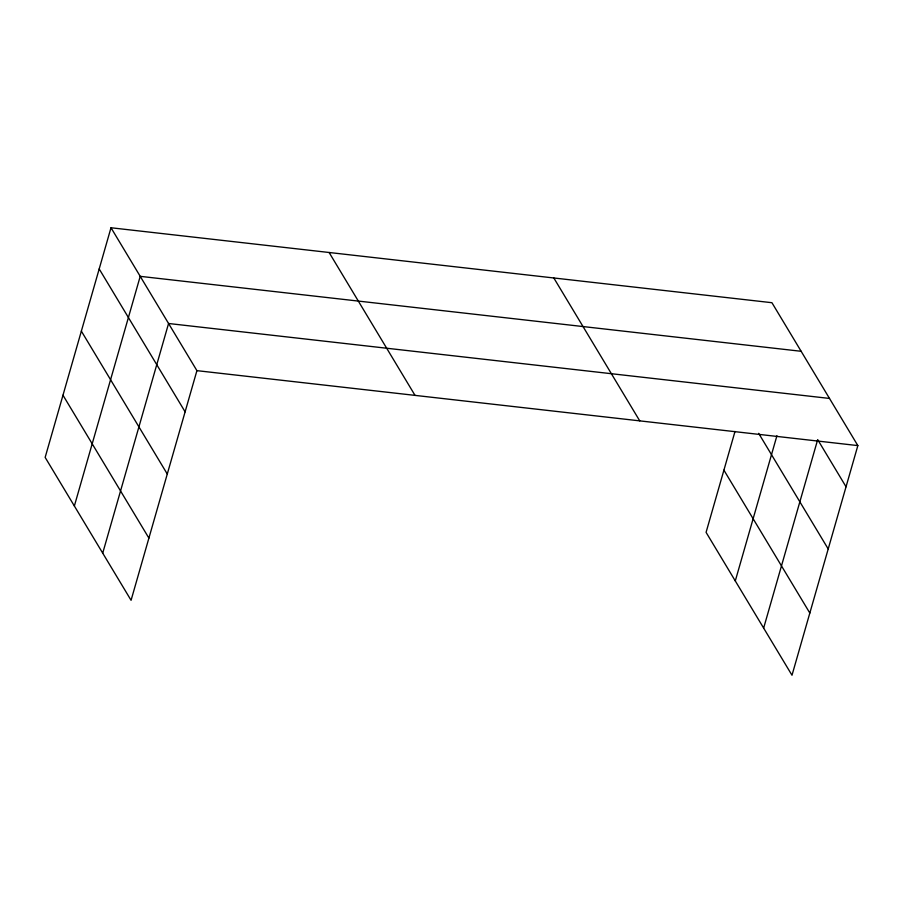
<?xml version="1.0" encoding="UTF-8"?>
<svg xmlns="http://www.w3.org/2000/svg" width="903" height="903" viewBox="0 0 903 903"><rect width="100%" height="100%" fill="white"/><g stroke="black" fill="none" stroke-linecap="round" stroke-linejoin="round"><path stroke-width="1.35" d="M111.001 227.759L45.15 457.403L131.07 600.292L196.922 370.648L111.001 227.759L771.93 302.708L857.85 445.597L791.999 675.241L706.078 532.352L735.008 431.442M74.362 505.985L140.213 276.341L801.142 351.29M102.716 553.144L168.568 323.5L829.496 398.437M735.29 580.934L776.93 435.731M763.645 628.082L817.689 439.626L846.043 486.773M196.922 370.648L857.85 445.597M758.667 433.338L828.209 548.968M723.913 470.158L809.833 613.047M553.821 277.977L639.742 420.866M329.11 252.49L415.03 395.379M99.195 268.947L185.115 411.836M81.36 331.141L167.281 474.03M62.984 395.221L148.905 538.109"/></g></svg>
